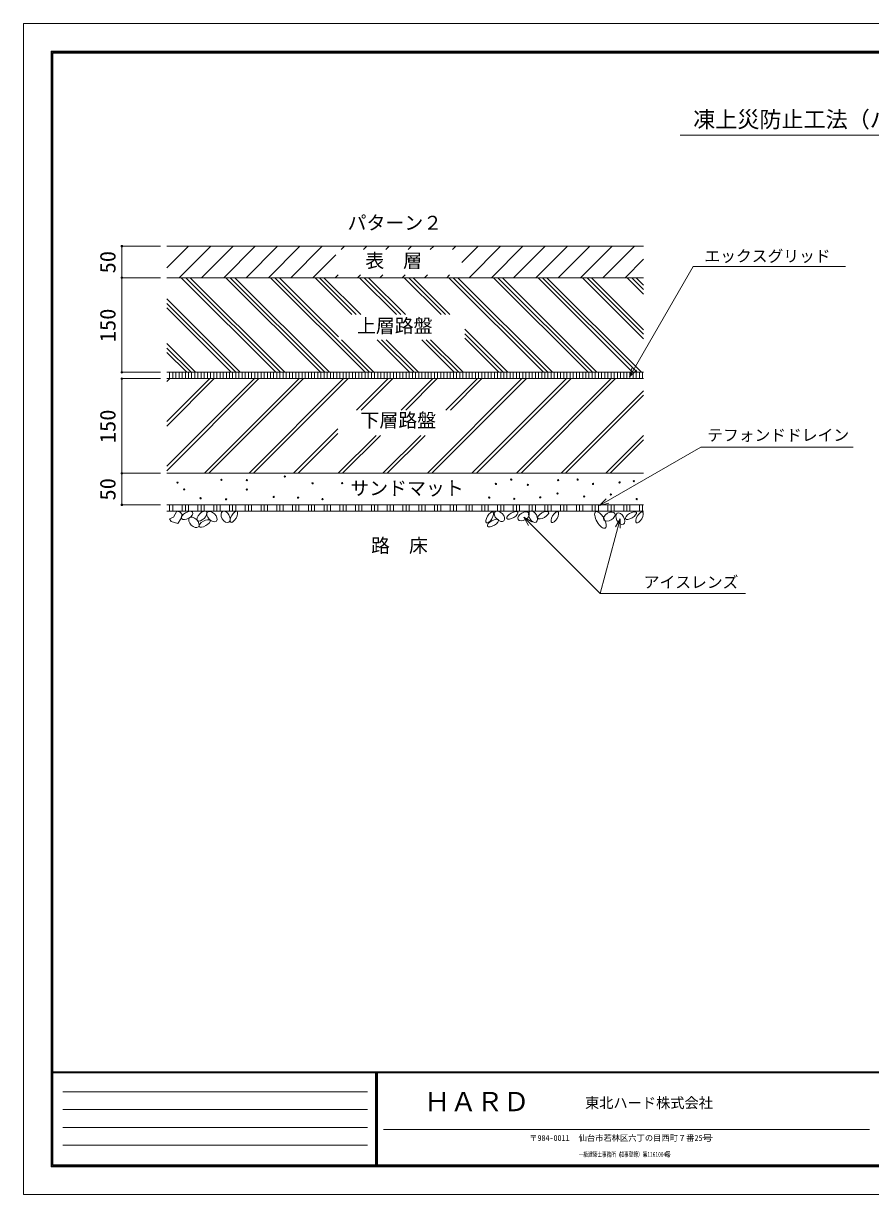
# Model space of a CAD drawing. Units: millimetres, scale not verified. Extents: x -1312 to 1312, y -928 to 928.
# Drawn here: x -1312 to 31, y -928 to 928 of the extents above; entities that cross this region are included whole.
import ezdxf
from ezdxf.enums import TextEntityAlignment as Align

# ---------------------------------------------------------------- set-up
doc = ezdxf.new("R2010")
doc.units = ezdxf.units.MM
doc.header["$LTSCALE"] = 5
doc.header["$PDMODE"] = 32
doc.header["$PDSIZE"] = 2.5
doc.linetypes.add('DASHED', pattern=[7.5, 6, -1.5])
for name, color, linetype, lineweight in [('0-0', 7, 'Continuous', 20), ('1-9__1-5_0-00', 3, 'Continuous', 18), ('1-A__1-4_WAKU2', 5, 'Continuous', 18)]:
    doc.layers.add(name, color=color, linetype=linetype, lineweight=lineweight)
doc.layers.add('1-6_0', color=7, linetype='Continuous')
doc.styles.add('ＭＳ ゴシック', font='')
doc.styles.get('ＭＳ ゴシック').set_extended_font_data('MS Gothic')

# ---------------------------------------------------------------- blocks, each defined once
blk = doc.blocks.new('A$C427E6620')
at = {"layer": '1-9__1-5_0-00'}
for p, q in [((1.75, 72.5), (103.25, 72.5)), ((1.75, 1.75), (1.75, 72.5)), ((1.8127, 72.4373), (103.1873, 72.4373)), ((1.8127, 1.8127), (1.8127, 72.4373)), ((1.8754, 72.3746), (103.1246, 72.3746)), ((1.8754, 1.8754), (1.8754, 72.3746)), ((103.1246, 7.7713), (1.8754, 7.7713)), ((103.1246, 7.7086), (1.8754, 7.7086)), ((22.3227, 7.7086), (22.3227, 1.8754)), ((22.3854, 7.7086), (22.3854, 1.8754)), ((22.4481, 7.7086), (22.4481, 1.8754)), ((103.25, 1.75), (1.75, 1.75)), ((103.1873, 1.8127), (1.8127, 1.8127)), ((103.1246, 1.8754), (1.8754, 1.8754))]:
    blk.add_line(p, q, dxfattribs=at)
at = {"layer": '1-9__1-5_0-00', "color": 5, "linetype": 'DASHED'}
for p, q in [((21.8209, 6.5168), (2.5027, 6.5168)), ((21.8209, 5.3879), (2.5027, 5.3879)), ((21.8209, 4.2589), (2.5027, 4.2589)), ((21.8209, 3.1299), (2.5027, 3.1299))]:
    blk.add_line(p, q, dxfattribs=at)
at = {"layer": '1-9__1-5_0-00', "color": 7}
blk.add_line((22.846, 4.1234), (53.6556, 4.1234), dxfattribs=at)
at = {"layer": '1-A__1-4_WAKU2'}
blk.add_lwpolyline([(0, 74.25), (0, 0), (105, 0), (105, 74.25)], close=True, dxfattribs=at)
at = {"layer": '1-9__1-5_0-00', "color": 7, "style": 'ＭＳ ゴシック'}
for s, height, p in [('ＨＡＲＤ', 1.227, (25.4005, 4.9155)), ('東北ハード株式会社', 0.6609, (35.6191, 5.2869)), ('〒984-0011', 0.3752, (32.0775, 3.2849)), ('\u3000仙台市若林区六丁の目西町７番25', 0.3752, (34.6848, 3.2849)), ('号', 0.3001, (40.6726, 2.3086))]:
    blk.add_text(s, height=height, dxfattribs=at).set_placement(p, align=Align.BOTTOM_LEFT)
for s, height, width, p in [('号', 0.3752, 1.4, (43.0279, 3.2849)), ('一級建築士事務所 (', 0.3001, 0.7, (35.2278, 2.3086)), ('知事登録）第11610043', 0.3001, 0.7, (37.8069, 2.3086))]:
    blk.add_text(s, height=height, dxfattribs=dict(at, width=width)).set_placement(p, align=Align.BOTTOM_LEFT)

msp = doc.modelspace()

# ---------------------------------------------------------------- linework, layer by layer
at = {"layer": '0-0'}
for p, q in [((-271.337, 750.957), (353.456, 750.957)), ((-1085.078, 575.135), (-329.078, 575.135)), ((-1085.078, 540.916), (-1050.859, 575.135)), ((-1065.503, 525.135), (-1015.503, 575.135)), ((-1030.148, 525.135), (-980.148, 575.135)), ((-994.793, 525.135), (-944.793, 575.135)), ((-959.437, 525.135), (-909.437, 575.135)), ((-924.082, 525.135), (-874.082, 575.135)), ((-888.727, 525.135), (-838.727, 575.135)), ((-853.371, 525.135), (-817.366, 561.14)), ((-808.75, 569.757), (-803.371, 575.135)), ((-773.394, 569.757), (-768.016, 575.135)), ((-738.039, 569.757), (-732.661, 575.135)), ((-702.684, 569.757), (-697.305, 575.135)), ((-667.328, 569.757), (-661.95, 575.135)), ((-631.973, 569.757), (-626.595, 575.135)), ((-617.366, 549.008), (-591.239, 575.135)), ((-605.884, 525.135), (-555.884, 575.135)), ((-570.529, 525.135), (-520.529, 575.135)), ((-535.173, 525.135), (-485.173, 575.135)), ((-499.818, 525.135), (-449.818, 575.135)), ((-464.463, 525.135), (-414.463, 575.135)), ((-429.107, 525.135), (-379.107, 575.135)), ((-393.752, 525.135), (-343.752, 575.135)), ((-358.397, 525.135), (-329.078, 554.454)), ((-250.416, 542.745), (-351.222, 368.144)), ((-250.416, 542.745), (-9.176, 542.745)), ((-1085.078, 525.135), (-329.078, 525.135)), ((-1062.184, 525.135), (-912.184, 375.135)), ((-1055.113, 525.135), (-905.113, 375.135)), ((-1048.042, 525.135), (-898.042, 375.135)), ((-991.474, 525.135), (-841.474, 375.135)), ((-984.403, 525.135), (-834.403, 375.135)), ((-977.332, 525.135), (-827.332, 375.135)), ((-920.763, 525.135), (-770.763, 375.135)), ((-913.692, 525.135), (-763.692, 375.135)), ((-906.621, 525.135), (-812.738, 431.252)), ((-850.052, 525.135), (-791.699, 466.782)), ((-842.981, 525.135), (-784.628, 466.782)), ((-835.91, 525.135), (-777.557, 466.782)), ((-818.016, 525.135), (-813.394, 529.757)), ((-782.661, 525.135), (-778.039, 529.757)), ((-779.342, 525.135), (-720.988, 466.782)), ((-772.271, 525.135), (-713.917, 466.782)), ((-765.199, 525.135), (-706.846, 466.782)), ((-747.305, 525.135), (-742.684, 529.757)), ((-711.95, 525.135), (-707.328, 529.757)), ((-708.631, 525.135), (-650.278, 466.782)), ((-701.56, 525.135), (-643.207, 466.782)), ((-694.489, 525.135), (-636.135, 466.782)), ((-676.595, 525.135), (-671.973, 529.757)), ((-641.239, 525.135), (-636.618, 529.757)), ((-637.92, 525.135), (-487.92, 375.135)), ((-630.849, 525.135), (-480.849, 375.135)), ((-623.778, 525.135), (-473.778, 375.135)), ((-567.21, 525.135), (-417.21, 375.135)), ((-560.139, 525.135), (-410.139, 375.135)), ((-553.067, 525.135), (-403.067, 375.135)), ((-496.499, 525.135), (-346.499, 375.135)), ((-489.428, 525.135), (-339.428, 375.135)), ((-482.357, 525.135), (-332.357, 375.135)), ((-425.788, 525.135), (-329.078, 428.425)), ((-418.717, 525.135), (-329.078, 435.496)), ((-411.646, 525.135), (-329.078, 442.567)), ((-355.078, 525.135), (-329.078, 499.135)), ((-348.006, 525.135), (-329.078, 506.206)), ((-340.935, 525.135), (-329.078, 513.277)), ((-1085.078, 491.46), (-968.753, 375.135)), ((-1085.078, 484.389), (-975.824, 375.135)), ((-1085.078, 477.318), (-982.895, 375.135)), ((-612.738, 443.384), (-544.489, 375.135)), ((-612.738, 436.313), (-551.56, 375.135)), ((-612.738, 429.242), (-558.631, 375.135)), ((-1085.078, 420.749), (-1039.464, 375.135)), ((-1085.078, 413.678), (-1046.535, 375.135)), ((-808.268, 426.782), (-756.621, 375.135)), ((-751.699, 426.782), (-700.052, 375.135)), ((-744.628, 426.782), (-692.981, 375.135)), ((-737.557, 426.782), (-685.91, 375.135)), ((-680.988, 426.782), (-629.342, 375.135)), ((-673.917, 426.782), (-622.271, 375.135)), ((-666.846, 426.782), (-615.199, 375.135)), ((-1085.078, 406.607), (-1053.606, 375.135)), ((-1085.078, 375.135), (-329.078, 375.135)), ((-351.222, 368.144), (-347.34, 382.633)), ((-351.222, 368.144), (-340.616, 378.75)), ((-1085.078, 365.135), (-329.078, 365.135)), ((-1085.078, 219.182), (-939.125, 365.135)), ((-1085.078, 226.253), (-946.196, 365.135)), ((-1085.078, 289.893), (-1009.836, 365.135)), ((-1085.078, 296.964), (-1016.907, 365.135)), ((-1085.078, 360.604), (-1080.547, 365.135)), ((-1025.486, 215.135), (-875.486, 365.135)), ((-1018.415, 215.135), (-868.415, 365.135)), ((-954.775, 215.135), (-804.775, 365.135)), ((-947.704, 215.135), (-797.704, 365.135)), ((-784.238, 315.211), (-734.314, 365.135)), ((-776.917, 315.211), (-726.993, 365.135)), ((-713.277, 315.211), (-663.354, 365.135)), ((-706.206, 315.211), (-656.283, 365.135)), ((-671.932, 215.135), (-521.932, 365.135)), ((-664.861, 215.135), (-514.861, 365.135)), ((-642.567, 315.211), (-592.643, 365.135)), ((-635.495, 315.211), (-585.572, 365.135)), ((-601.222, 215.135), (-451.222, 365.135)), ((-594.15, 215.135), (-444.15, 365.135)), ((-530.511, 215.135), (-380.511, 365.135)), ((-523.44, 215.135), (-373.44, 365.135)), ((-459.8, 215.135), (-329.078, 345.857)), ((-452.729, 215.135), (-329.078, 338.786)), ((-884.314, 215.135), (-813.895, 285.554)), ((-876.993, 215.135), (-813.895, 278.233)), ((-813.354, 215.135), (-753.277, 275.211)), ((-806.283, 215.135), (-746.206, 275.211)), ((-742.643, 215.135), (-682.567, 275.211)), ((-735.572, 215.135), (-675.495, 275.211)), ((-389.09, 215.135), (-329.078, 275.147)), ((-382.018, 215.135), (-329.078, 268.076)), ((-238.589, 256.382), (-398.942, 163.802)), ((-238.589, 256.382), (3.229, 256.382)), ((-1085.078, 215.135), (-329.078, 215.135)), ((-398.942, 163.802), (-388.336, 174.408)), ((-398.942, 163.802), (-384.453, 167.684)), ((-1085.078, 165.129), (-329.078, 165.129)), ((-1085.078, 155.129), (-329.078, 155.129)), ((-519.064, 145.398), (-398.123, 24.457)), ((-519.064, 145.398), (-506.073, 137.898)), ((-519.064, 145.398), (-511.564, 132.408)), ((-366.337, 143.084), (-398.123, 24.457)), ((-366.337, 143.084), (-373.837, 130.094)), ((-366.337, 143.084), (-366.337, 128.084)), ((-398.123, 24.457), (-167.618, 24.457))]:
    msp.add_line(p, q, dxfattribs=at)
at = {"layer": '0-0', "color": 4, "lineweight": 9}
for p, q in [((-1156.426, 575.135), (-1156.426, 525.135)), ((-1156.426, 575.135), (-1095.103, 575.135)), ((-1156.426, 525.135), (-1095.103, 525.135)), ((-1156.426, 525.135), (-1156.426, 375.135)), ((-1156.426, 375.135), (-1095.103, 375.135)), ((-1156.426, 365.135), (-1156.426, 215.135)), ((-1156.426, 365.135), (-1095.103, 365.135)), ((-1156.426, 215.135), (-1095.103, 215.135)), ((-1156.426, 215.135), (-1156.426, 165.135)), ((-1156.426, 215.135), (-1095.103, 215.135)), ((-1156.426, 165.135), (-1095.103, 165.135))]:
    msp.add_line(p, q, dxfattribs=at)
at = {"layer": '0-0', "color": 1, "lineweight": 18}
for p, q in [((-1080.714, 365.135), (-1080.714, 375.135)), ((-1075.714, 365.135), (-1075.714, 375.135)), ((-1070.714, 365.135), (-1070.714, 375.135)), ((-1065.714, 365.135), (-1065.714, 375.135)), ((-1060.714, 365.135), (-1060.714, 375.135)), ((-1055.714, 365.135), (-1055.714, 375.135)), ((-1050.714, 365.135), (-1050.714, 375.135)), ((-1045.714, 365.135), (-1045.714, 375.135)), ((-1040.714, 365.135), (-1040.714, 375.135)), ((-1035.714, 365.135), (-1035.714, 375.135)), ((-1030.714, 365.135), (-1030.714, 375.135)), ((-1025.714, 365.135), (-1025.714, 375.135)), ((-1020.714, 365.135), (-1020.714, 375.135)), ((-1015.714, 365.135), (-1015.714, 375.135)), ((-1010.714, 365.135), (-1010.714, 375.135)), ((-1005.714, 365.135), (-1005.714, 375.135)), ((-1000.714, 365.135), (-1000.714, 375.135)), ((-995.714, 365.135), (-995.714, 375.135)), ((-990.714, 365.135), (-990.714, 375.135)), ((-985.714, 365.135), (-985.714, 375.135)), ((-980.714, 365.135), (-980.714, 375.135)), ((-975.714, 365.135), (-975.714, 375.135)), ((-970.714, 365.135), (-970.714, 375.135)), ((-965.714, 365.135), (-965.714, 375.135)), ((-960.714, 365.135), (-960.714, 375.135)), ((-955.714, 365.135), (-955.714, 375.135)), ((-950.714, 365.135), (-950.714, 375.135)), ((-945.714, 365.135), (-945.714, 375.135)), ((-940.714, 365.135), (-940.714, 375.135)), ((-935.714, 365.135), (-935.714, 375.135)), ((-930.714, 365.135), (-930.714, 375.135)), ((-925.714, 365.135), (-925.714, 375.135)), ((-920.714, 365.135), (-920.714, 375.135)), ((-915.714, 365.135), (-915.714, 375.135)), ((-910.714, 365.135), (-910.714, 375.135)), ((-905.714, 365.135), (-905.714, 375.135)), ((-900.714, 365.135), (-900.714, 375.135)), ((-895.714, 365.135), (-895.714, 375.135)), ((-890.714, 365.135), (-890.714, 375.135)), ((-885.714, 365.135), (-885.714, 375.135)), ((-880.714, 365.135), (-880.714, 375.135)), ((-875.714, 365.135), (-875.714, 375.135)), ((-870.714, 365.135), (-870.714, 375.135)), ((-865.714, 365.135), (-865.714, 375.135)), ((-860.714, 365.135), (-860.714, 375.135)), ((-855.714, 365.135), (-855.714, 375.135)), ((-850.714, 365.135), (-850.714, 375.135)), ((-845.714, 365.135), (-845.714, 375.135)), ((-840.714, 365.135), (-840.714, 375.135)), ((-835.714, 365.135), (-835.714, 375.135)), ((-830.714, 365.135), (-830.714, 375.135)), ((-825.714, 365.135), (-825.714, 375.135)), ((-820.714, 365.135), (-820.714, 375.135)), ((-815.714, 365.135), (-815.714, 375.135)), ((-810.714, 365.135), (-810.714, 375.135)), ((-805.714, 365.135), (-805.714, 375.135)), ((-800.714, 365.135), (-800.714, 375.135)), ((-795.714, 365.135), (-795.714, 375.135)), ((-790.714, 365.135), (-790.714, 375.135)), ((-785.714, 365.135), (-785.714, 375.135)), ((-780.714, 365.135), (-780.714, 375.135)), ((-775.714, 365.135), (-775.714, 375.135)), ((-770.714, 365.135), (-770.714, 375.135)), ((-765.714, 365.135), (-765.714, 375.135)), ((-760.714, 365.135), (-760.714, 375.135)), ((-755.714, 365.135), (-755.714, 375.135)), ((-750.714, 365.135), (-750.714, 375.135)), ((-745.714, 365.135), (-745.714, 375.135)), ((-740.714, 365.135), (-740.714, 375.135)), ((-735.714, 365.135), (-735.714, 375.135)), ((-730.714, 365.135), (-730.714, 375.135)), ((-725.714, 365.135), (-725.714, 375.135)), ((-720.714, 365.135), (-720.714, 375.135)), ((-715.714, 365.135), (-715.714, 375.135)), ((-710.714, 365.135), (-710.714, 375.135)), ((-705.714, 365.135), (-705.714, 375.135)), ((-700.714, 365.135), (-700.714, 375.135)), ((-695.714, 365.135), (-695.714, 375.135)), ((-690.714, 365.135), (-690.714, 375.135)), ((-685.714, 365.135), (-685.714, 375.135)), ((-680.714, 365.135), (-680.714, 375.135)), ((-675.714, 365.135), (-675.714, 375.135)), ((-670.714, 365.135), (-670.714, 375.135)), ((-665.714, 365.135), (-665.714, 375.135)), ((-660.714, 365.135), (-660.714, 375.135)), ((-655.714, 365.135), (-655.714, 375.135)), ((-650.714, 365.135), (-650.714, 375.135)), ((-645.714, 365.135), (-645.714, 375.135)), ((-640.714, 365.135), (-640.714, 375.135)), ((-635.714, 365.135), (-635.714, 375.135)), ((-630.714, 365.135), (-630.714, 375.135)), ((-625.714, 365.135), (-625.714, 375.135)), ((-620.714, 365.135), (-620.714, 375.135)), ((-615.714, 365.135), (-615.714, 375.135)), ((-610.714, 365.135), (-610.714, 375.135)), ((-605.714, 365.135), (-605.714, 375.135)), ((-600.714, 365.135), (-600.714, 375.135)), ((-595.714, 365.135), (-595.714, 375.135)), ((-590.714, 365.135), (-590.714, 375.135)), ((-585.714, 365.135), (-585.714, 375.135)), ((-580.714, 365.135), (-580.714, 375.135)), ((-575.714, 365.135), (-575.714, 375.135)), ((-570.714, 365.135), (-570.714, 375.135)), ((-565.714, 365.135), (-565.714, 375.135)), ((-560.714, 365.135), (-560.714, 375.135)), ((-555.714, 365.135), (-555.714, 375.135)), ((-550.714, 365.135), (-550.714, 375.135)), ((-545.714, 365.135), (-545.714, 375.135)), ((-540.714, 365.135), (-540.714, 375.135)), ((-535.714, 365.135), (-535.714, 375.135)), ((-530.714, 365.135), (-530.714, 375.135)), ((-525.714, 365.135), (-525.714, 375.135)), ((-520.714, 365.135), (-520.714, 375.135)), ((-515.714, 365.135), (-515.714, 375.135)), ((-510.714, 365.135), (-510.714, 375.135)), ((-505.714, 365.135), (-505.714, 375.135)), ((-500.714, 365.135), (-500.714, 375.135)), ((-495.714, 365.135), (-495.714, 375.135)), ((-490.714, 365.135), (-490.714, 375.135)), ((-485.714, 365.135), (-485.714, 375.135)), ((-480.714, 365.135), (-480.714, 375.135)), ((-475.714, 365.135), (-475.714, 375.135)), ((-470.714, 365.135), (-470.714, 375.135)), ((-465.714, 365.135), (-465.714, 375.135)), ((-460.714, 365.135), (-460.714, 375.135)), ((-455.714, 365.135), (-455.714, 375.135)), ((-450.714, 365.135), (-450.714, 375.135)), ((-445.714, 365.135), (-445.714, 375.135)), ((-440.714, 365.135), (-440.714, 375.135)), ((-435.714, 365.135), (-435.714, 375.135)), ((-430.714, 365.135), (-430.714, 375.135)), ((-425.714, 365.135), (-425.714, 375.135)), ((-420.714, 365.135), (-420.714, 375.135)), ((-415.714, 365.135), (-415.714, 375.135)), ((-410.714, 365.135), (-410.714, 375.135)), ((-405.714, 365.135), (-405.714, 375.135)), ((-400.714, 365.135), (-400.714, 375.135)), ((-395.714, 365.135), (-395.714, 375.135)), ((-390.714, 365.135), (-390.714, 375.135)), ((-385.714, 365.135), (-385.714, 375.135)), ((-380.714, 365.135), (-380.714, 375.135)), ((-375.714, 365.135), (-375.714, 375.135)), ((-370.714, 365.135), (-370.714, 375.135)), ((-365.714, 365.135), (-365.714, 375.135)), ((-360.714, 365.135), (-360.714, 375.135)), ((-355.714, 365.135), (-355.714, 375.135)), ((-350.714, 365.135), (-350.714, 375.135)), ((-345.714, 365.135), (-345.714, 375.135)), ((-340.714, 365.135), (-340.714, 375.135)), ((-335.714, 365.135), (-335.714, 375.135)), ((-330.714, 365.135), (-330.714, 375.135)), ((-1080.714, 155.129), (-1080.714, 165.129)), ((-1075.714, 155.129), (-1075.714, 165.129)), ((-1060.714, 155.129), (-1060.714, 165.129)), ((-1055.714, 155.129), (-1055.714, 165.129)), ((-1050.714, 155.129), (-1050.714, 165.129)), ((-1035.714, 155.129), (-1035.714, 165.129)), ((-1030.714, 155.129), (-1030.714, 165.129)), ((-1025.714, 155.129), (-1025.714, 165.129)), ((-1010.714, 155.129), (-1010.714, 165.129)), ((-1005.714, 155.129), (-1005.714, 165.129)), ((-1000.714, 155.129), (-1000.714, 165.129)), ((-985.714, 155.129), (-985.714, 165.129)), ((-980.714, 155.129), (-980.714, 165.129)), ((-975.714, 155.129), (-975.714, 165.129)), ((-960.714, 155.129), (-960.714, 165.129)), ((-955.714, 155.129), (-955.714, 165.129)), ((-950.714, 155.129), (-950.714, 165.129)), ((-935.714, 155.129), (-935.714, 165.129)), ((-930.714, 155.129), (-930.714, 165.129)), ((-925.714, 155.129), (-925.714, 165.129)), ((-910.714, 155.129), (-910.714, 165.129)), ((-905.714, 155.129), (-905.714, 165.129)), ((-900.714, 155.129), (-900.714, 165.129)), ((-885.714, 155.129), (-885.714, 165.129)), ((-880.714, 155.129), (-880.714, 165.129)), ((-875.714, 155.129), (-875.714, 165.129)), ((-860.714, 155.129), (-860.714, 165.129)), ((-855.714, 155.129), (-855.714, 165.129)), ((-850.714, 155.129), (-850.714, 165.129)), ((-835.714, 155.129), (-835.714, 165.129)), ((-830.714, 155.129), (-830.714, 165.129)), ((-825.714, 155.129), (-825.714, 165.129)), ((-810.714, 155.129), (-810.714, 165.129)), ((-805.714, 155.129), (-805.714, 165.129)), ((-800.714, 155.129), (-800.714, 165.129)), ((-785.714, 155.129), (-785.714, 165.129)), ((-780.714, 155.129), (-780.714, 165.129)), ((-775.714, 155.129), (-775.714, 165.129)), ((-760.714, 155.129), (-760.714, 165.129)), ((-755.714, 155.129), (-755.714, 165.129)), ((-750.714, 155.129), (-750.714, 165.129)), ((-735.714, 155.129), (-735.714, 165.129)), ((-730.714, 155.129), (-730.714, 165.129)), ((-725.714, 155.129), (-725.714, 165.129)), ((-710.714, 155.129), (-710.714, 165.129)), ((-705.714, 155.129), (-705.714, 165.129)), ((-700.714, 155.129), (-700.714, 165.129)), ((-685.714, 155.129), (-685.714, 165.129)), ((-680.714, 155.129), (-680.714, 165.129)), ((-675.714, 155.129), (-675.714, 165.129)), ((-660.714, 155.129), (-660.714, 165.129)), ((-655.714, 155.129), (-655.714, 165.129)), ((-650.714, 155.129), (-650.714, 165.129)), ((-635.714, 155.129), (-635.714, 165.129)), ((-630.714, 155.129), (-630.714, 165.129)), ((-625.714, 155.129), (-625.714, 165.129)), ((-610.714, 155.129), (-610.714, 165.129)), ((-605.714, 155.129), (-605.714, 165.129)), ((-600.714, 155.129), (-600.714, 165.129)), ((-585.714, 155.129), (-585.714, 165.129)), ((-580.714, 155.129), (-580.714, 165.129)), ((-575.714, 155.129), (-575.714, 165.129)), ((-560.714, 155.129), (-560.714, 165.129)), ((-555.714, 155.129), (-555.714, 165.129)), ((-550.714, 155.129), (-550.714, 165.129)), ((-535.714, 155.129), (-535.714, 165.129)), ((-530.714, 155.129), (-530.714, 165.129)), ((-525.714, 155.129), (-525.714, 165.129)), ((-510.714, 155.129), (-510.714, 165.129)), ((-505.714, 155.129), (-505.714, 165.129)), ((-500.714, 155.129), (-500.714, 165.129)), ((-485.714, 155.129), (-485.714, 165.129)), ((-480.714, 155.129), (-480.714, 165.129)), ((-475.714, 155.129), (-475.714, 165.129)), ((-460.714, 155.129), (-460.714, 165.129)), ((-455.714, 155.129), (-455.714, 165.129)), ((-450.714, 155.129), (-450.714, 165.129)), ((-435.714, 155.129), (-435.714, 165.129)), ((-430.714, 155.129), (-430.714, 165.129)), ((-425.714, 155.129), (-425.714, 165.129)), ((-410.714, 155.129), (-410.714, 165.129)), ((-405.714, 155.129), (-405.714, 165.129)), ((-400.714, 155.129), (-400.714, 165.129)), ((-385.714, 155.129), (-385.714, 165.129)), ((-380.714, 155.129), (-380.714, 165.129)), ((-375.714, 155.129), (-375.714, 165.129)), ((-360.714, 155.129), (-360.714, 165.129)), ((-355.714, 155.129), (-355.714, 165.129)), ((-350.714, 155.129), (-350.714, 165.129)), ((-335.714, 155.129), (-335.714, 165.129)), ((-330.714, 155.129), (-330.714, 165.129))]:
    msp.add_line(p, q, dxfattribs=at)
at = {"layer": '0-0'}
msp.add_lwpolyline([(-1069.171, 154.993), (-1074.571, 145.736), (-1080.742, 142.651), (-1078.428, 138.794), (-1067.629, 135.709), (-1063.001, 142.651), (-1060.686, 149.593), (-1063.772, 153.278)], close=True, dxfattribs=at)
for centre in [(-998.638, 204.717), (-958.185, 204.374), (-897.805, 210.031), (-538.913, 205.06), (-464.521, 204.374), (-433.667, 205.06), (-1068.231, 200.26), (-1057.603, 189.633), (-958.185, 189.29), (-853.967, 199.232), (-807, 199.574), (-563.254, 198.203), (-512.516, 196.832), (-409.327, 198.203), (-367.16, 200.603), (-344.533, 202.66), (-1031.549, 175.577), (-991.096, 173.863), (-915.675, 177.634), (-876.979, 176.477), (-838.197, 174.206), (-573.881, 176.605), (-534.114, 174.548), (-492.975, 176.948), (-465.549, 183.119), (-423.382, 178.32), (-380.872, 181.405), (-340.077, 174.206)]:
    msp.add_circle(centre, 1, dxfattribs=at)
for centre, major_axis, ratio in [((-1052.916, 148.289), (8.66, 5), 0.5), ((-1029.452, 147.222), (7.071, 7.071), 0.5), ((-1013.629, 146.515), (7.071, -7.071), 0.6), ((-991.96, 146.136), (5, -8.66), 0.6), ((-978.804, 146.051), (5, 8.66), 0.4), ((-573.203, 145.108), (5, 8.66), 0.4), ((-557.633, 146.915), (7.071, -7.071), 0.6), ((-537.064, 148.586), (8.66, 5), 0.4), ((-519.451, 146.915), (8.66, 5), 0.6), ((-504.381, 146.393), (5, -8.66), 0.6), ((-488.34, 148.715), (8.66, 5), 0.4), ((-469.842, 145.622), (5, 8.66), 0.4), ((-397.578, 141.258), (7.5, -12.99), 0.4), ((-383.308, 146.529), (8.66, 5), 0.6), ((-366.117, 143.115), (5, -8.66), 0.6), ((-349.24, 147.943), (8.66, 5), 0.4), ((-335.627, 145.108), (5, 8.66), 0.4), ((-1042.198, 137.373), (7.071, -7.071), 0.6), ((-1025.2, 135.602), (8.66, 5), 0.4), ((-567.789, 136.373), (8.66, 5), 0.4)]:
    msp.add_ellipse(centre, major_axis=major_axis, ratio=ratio, dxfattribs=at)
at = {"layer": '0-0', "color": 4}
for p in [(-1156.426, 575.135), (-1156.426, 525.135), (-1156.426, 375.135), (-1156.426, 365.135), (-1156.426, 215.135), (-1156.426, 165.135)]:
    msp.add_point(p, dxfattribs=at)

# ---------------------------------------------------------------- block references
at = {"layer": '1-6_0', "xscale": 25, "yscale": 25}
msp.add_blockref('A$C427E6620', (-1312.5, -928.125), dxfattribs=at)

# ---------------------------------------------------------------- texts
at = {"layer": '0-0', "style": 'ＭＳ ゴシック'}
for s, height, p in [('凍上災防止工法（パターン図）', 25.66, (-250.418, 755.471)), ('パターン２', 21.99, (-798.486, 594.572)), ('表\u3000層', 21.99, (-770.392, 534.506)), ('エックスグリッド', 18.33, (-232.606, 544.729)), ('上層路盤', 21.99, (-783.682, 431.297)), ('下層路盤', 21.99, (-778.071, 281.506)), ('テフォンドドレイン', 18.33, (-228.267, 260.969)), ('サンドマット', 21.99, (-794.269, 173.902)), ('路\u3000床', 21.99, (-761.136, 83.012)), ('アイスレンズ', 18.33, (-328.857, 27.919))]:
    msp.add_text(s, height=height, dxfattribs=at).set_placement(p, align=Align.BOTTOM_LEFT)
at = {"layer": '0-0', "style": 'ＭＳ ゴシック', "width": 1.05}
for s, p in [('50', (-1158.926, 531.885)), ('150', (-1158.926, 422.76)), ('150', (-1158.926, 262.76)), ('50', (-1158.926, 171.885))]:
    msp.add_text(s, height=24.93, rotation=90, dxfattribs=at).set_placement(p, align=Align.BOTTOM_LEFT)

doc.saveas('drawing.dxf')
